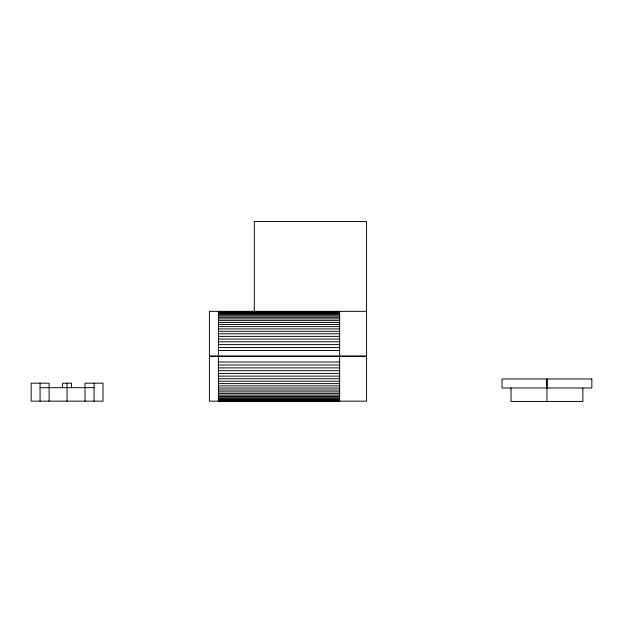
<?xml version="1.0" encoding="UTF-8"?>
<svg xmlns="http://www.w3.org/2000/svg" width="623" height="623" viewBox="0 0 623 623"><rect width="100%" height="100%" fill="white"/><g stroke="black" fill="none" stroke-linecap="round" stroke-linejoin="round"><path stroke-width="0.93" d="M366.565 311.352L209.421 311.352L209.421 401.142L366.565 401.142L366.565 221.554L254.324 221.554L254.324 311.352M218.408 311.445L339.628 311.445M218.408 311.734L339.628 311.734M218.408 312.209L339.628 312.209M218.408 312.871L339.628 312.871M218.408 313.727L339.628 313.727M218.408 314.755L339.628 314.755M218.408 315.97L339.628 315.97M218.408 317.348L339.628 317.348M218.408 318.898L339.628 318.898M218.408 320.604L339.628 320.604M218.408 322.473L339.628 322.473M218.408 324.474L339.628 324.474M218.408 326.616L339.628 326.616M218.408 328.889L339.628 328.889M218.408 331.28L339.628 331.28M218.408 333.772L339.628 333.772M218.408 336.365L339.628 336.365M218.408 339.044L339.628 339.044M218.408 341.793L339.628 341.793M218.408 344.612L339.628 344.612M218.408 347.478L339.628 347.478M218.408 350.453L339.628 350.453M209.421 355.951L366.565 355.951M209.421 356.543L366.565 356.543M218.408 362.041L339.628 362.041M218.408 365.016L339.628 365.016M218.408 367.882L339.628 367.882M218.408 370.701L339.628 370.701M218.408 373.45L339.628 373.45M218.408 376.128L339.628 376.128M218.408 378.722L339.628 378.722M218.408 381.214L339.628 381.214M218.408 383.604L339.628 383.604M218.408 385.871L339.628 385.871M40.067 387.677L94.073 387.677M218.408 388.02L339.628 388.02M218.408 390.021L339.628 390.021M218.408 391.883L339.628 391.883M218.408 393.596L339.628 393.596M218.408 395.146L339.628 395.146M218.408 396.524L339.628 396.524M218.408 397.739L339.628 397.739M218.408 398.767L339.628 398.767M218.408 399.623L339.628 399.623M218.408 400.285L339.628 400.285M218.408 400.76L339.628 400.76M218.408 401.048L339.628 401.048M582.871 387.973L582.871 401.446L511.031 401.446L511.031 387.973M547.251 378.994L547.251 387.973M546.955 387.973L546.955 401.446M546.651 378.994L546.651 387.973M339.628 311.352L339.628 401.142M218.408 311.352L218.408 401.142M94.073 383.184L94.073 401.142M85.024 401.142L85.024 383.184L102.99 383.184L102.99 401.142L31.15 401.142L31.15 383.184L49.108 383.184L49.108 401.142M71.559 387.677L71.559 383.184L62.58 383.184L62.58 387.677M67.066 383.184L67.066 401.142M40.067 383.184L40.067 401.142M591.85 378.994L502.052 378.994L502.052 387.973L591.85 387.973L591.85 378.994"/></g></svg>
